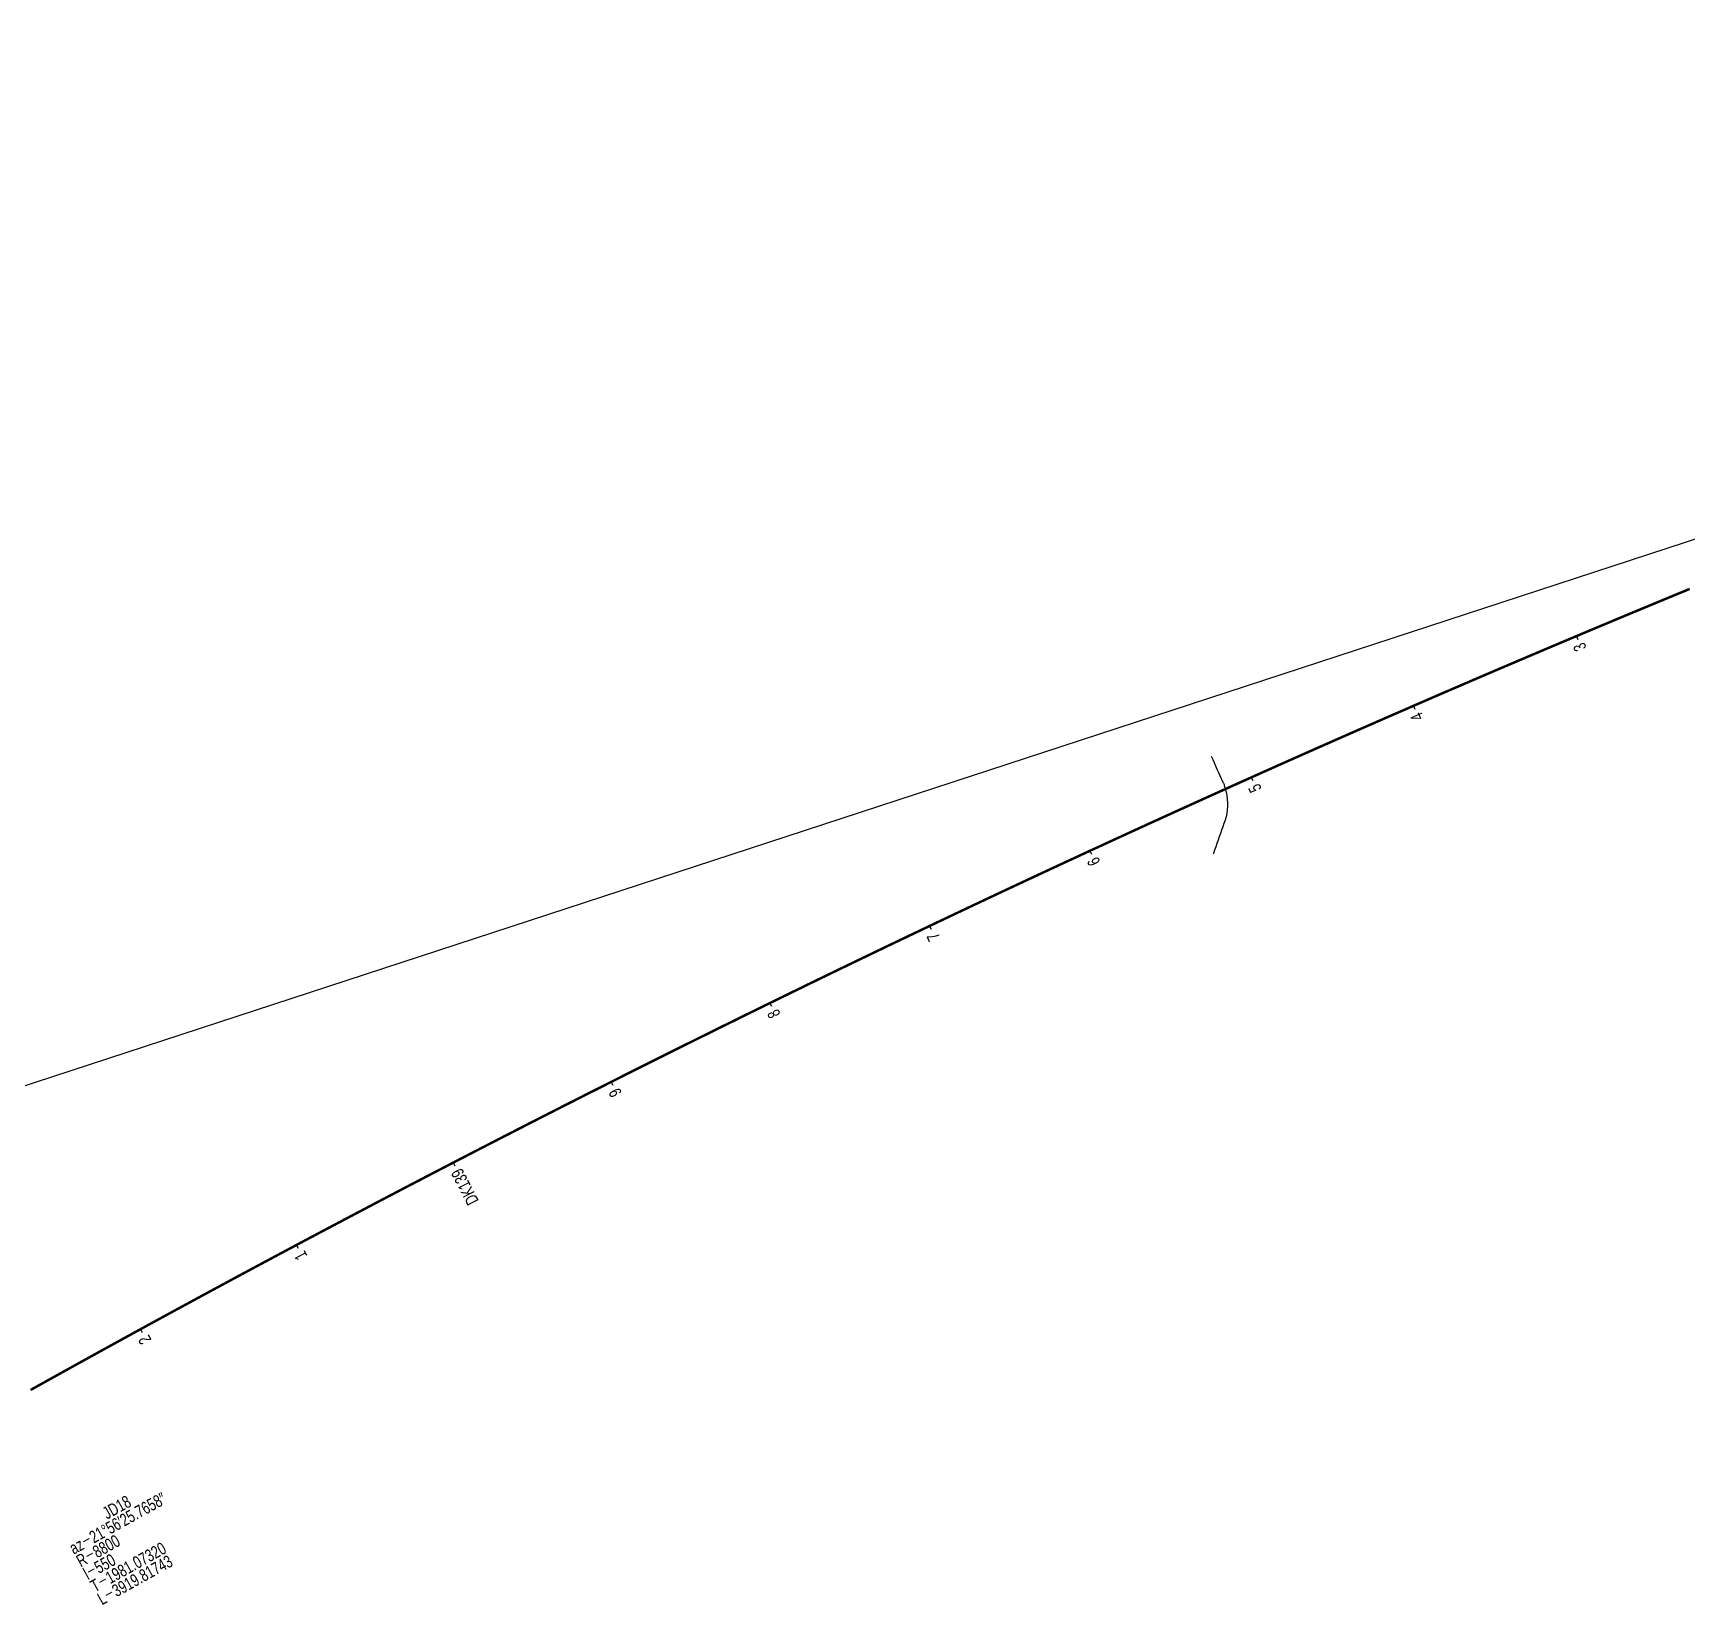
# Model space of a CAD drawing. Header units: millimetres. Extents: x 497834 to 621495, y 3353175 to 3430424.
# Drawn here: x 550438 to 551371, y 3378466 to 3379353 of the extents above; entities that cross this region are included whole.
import ezdxf

# ---------------------------------------------------------------- set-up
doc = ezdxf.new("R2010")
doc.units = ezdxf.units.MM
for name, color, linetype in [('DK改路中线', 7, 'Continuous'), ('dl4', 7, 'Continuous'), ('沪乍杭打线-0.0-200.8段-施工系转设计系成果-2000坐标系-左线_中线_交点', 7, 'Continuous'), ('沪乍杭打线-0.0-200.8段-施工系转设计系成果-2000坐标系-左线_曲线资料', 7, 'Continuous'), ('沪乍杭打线-0.0-200.8段-施工系转设计系成果-2000坐标系-左线_里程', 7, 'Continuous')]:
    doc.layers.add(name, color=color, linetype=linetype)
doc.styles.add('PM_LC', font='slromans.shx', dxfattribs={"width": 0.75, "bigfont": 'hztxt.shx'})
doc.styles.add('PM_QX', font='slromans.shx', dxfattribs={"width": 0.75, "bigfont": 'hztxt.shx'})

msp = doc.modelspace()

# ---------------------------------------------------------------- linework, layer by layer
at = {"layer": 'DK改路中线', "color": 3, "linetype": 'Continuous', "ltscale": 2, "flags": 128}
msp.add_lwpolyline([(551102.63, 3378945.05), (551103.44, 3378943.23), (551104.25, 3378941.4), (551105.06, 3378939.57), (551105.87, 3378937.74), (551106.68, 3378935.91), (551107.5, 3378934.09), (551109.12, 3378930.43), (551109.26, 3378930.11, -0.191923), (551109.89, 3378928.58), (551110.54, 3378926.69), (551111.06, 3378924.76), (551111.44, 3378922.8), (551111.7, 3378920.82), (551111.83, 3378918.82), (551111.82, 3378916.82), (551111.68, 3378914.83), (551111.41, 3378912.85), (551111, 3378910.89), (551110.47, 3378908.96), (551110.12, 3378907.92), (551109.82, 3378907.07), (551109.15, 3378905.18), (551108.48, 3378903.3), (551107.81, 3378901.41), (551107.15, 3378899.53), (551106.48, 3378897.64), (551105.81, 3378895.76), (551105.14, 3378893.87), (551104.47, 3378891.99), (551103.81, 3378890.1), (551103.68, 3378889.76)], format="xyb", dxfattribs=at)
at = {"layer": 'dl4', "color": 3, "linetype": 'Continuous', "ltscale": 2, "const_width": 1.4, "flags": 128}
msp.add_lwpolyline([(551372.53, 3379039.41), (551371.62, 3379039.04), (551370.7, 3379038.66), (551369.78, 3379038.28), (551368.85, 3379037.89), (551367.93, 3379037.51), (551367.91, 3379037.51), (551367, 3379037.13), (551366.08, 3379036.75), (551365.15, 3379036.37), (551364.23, 3379035.99), (551363.31, 3379035.6), (551363.29, 3379035.6), (551362.38, 3379035.22), (551361.46, 3379034.84), (551360.53, 3379034.46), (551359.61, 3379034.08), (551358.68, 3379033.69), (551358.66, 3379033.69), (551357.76, 3379033.31), (551356.84, 3379032.93), (551355.91, 3379032.55), (551354.99, 3379032.16), (551354.07, 3379031.78), (551354.05, 3379031.77), (551353.14, 3379031.4), (551352.22, 3379031.01), (551351.29, 3379030.63), (551350.37, 3379030.25), (551349.45, 3379029.86), (551349.43, 3379029.86), (551348.52, 3379029.48), (551347.6, 3379029.1), (551346.68, 3379028.71), (551345.75, 3379028.33), (551344.83, 3379027.94), (551344.81, 3379027.94), (551343.91, 3379027.56), (551342.98, 3379027.18), (551342.06, 3379026.79), (551341.14, 3379026.41), (551340.21, 3379026.02), (551340.19, 3379026.02), (551339.29, 3379025.64), (551338.37, 3379025.25), (551337.45, 3379024.87), (551336.52, 3379024.48), (551335.6, 3379024.1), (551335.58, 3379024.09), (551334.68, 3379023.71), (551333.75, 3379023.33), (551332.83, 3379022.94), (551331.91, 3379022.56), (551330.99, 3379022.17), (551330.97, 3379022.16), (551330.06, 3379021.79), (551329.14, 3379021.4), (551328.22, 3379021.01), (551327.3, 3379020.63), (551326.37, 3379020.24), (551326.35, 3379020.23), (551325.45, 3379019.86), (551324.53, 3379019.47), (551323.61, 3379019.08), (551322.68, 3379018.7), (551321.76, 3379018.31), (551321.74, 3379018.3), (551320.84, 3379017.92), (551319.92, 3379017.54), (551318.99, 3379017.15), (551318.07, 3379016.76), (551317.15, 3379016.38), (551317.13, 3379016.37), (551316.23, 3379015.99), (551315.31, 3379015.6), (551314.38, 3379015.21), (551313.46, 3379014.83), (551312.54, 3379014.44), (551312.52, 3379014.43), (551311.62, 3379014.05), (551310.7, 3379013.66), (551309.78, 3379013.28), (551308.85, 3379012.89), (551307.93, 3379012.5), (551307.91, 3379012.49), (551307.01, 3379012.11), (551306.09, 3379011.72), (551305.17, 3379011.33), (551304.25, 3379010.95), (551303.33, 3379010.56), (551303.31, 3379010.55), (551302.4, 3379010.17), (551301.48, 3379009.78), (551300.56, 3379009.39), (551299.64, 3379009), (551298.72, 3379008.61), (551298.7, 3379008.6), (551297.8, 3379008.22), (551296.88, 3379007.83), (551295.96, 3379007.44), (551295.04, 3379007.05), (551294.11, 3379006.66), (551294.09, 3379006.66), (551293.19, 3379006.27), (551292.27, 3379005.88), (551291.35, 3379005.49), (551290.43, 3379005.1), (551289.51, 3379004.71), (551289.49, 3379004.71), (551288.59, 3379004.32), (551287.67, 3379003.93), (551286.75, 3379003.54), (551285.83, 3379003.15), (551284.91, 3379002.76), (551284.89, 3379002.75), (551283.99, 3379002.37), (551283.07, 3379001.98), (551282.15, 3379001.59), (551281.23, 3379001.2), (551280.31, 3379000.81), (551280.29, 3379000.8), (551279.39, 3379000.41), (551278.47, 3379000.02), (551277.55, 3378999.63), (551276.63, 3378999.24), (551275.71, 3378998.85), (551275.69, 3378998.84), (551274.79, 3378998.45), (551273.87, 3378998.06), (551272.95, 3378997.67), (551272.03, 3378997.28), (551271.11, 3378996.89), (551271.09, 3378996.88), (551270.19, 3378996.49), (551269.27, 3378996.1), (551268.35, 3378995.71), (551267.43, 3378995.32), (551266.51, 3378994.92), (551266.49, 3378994.91), (551265.59, 3378994.53), (551264.67, 3378994.14), (551263.75, 3378993.74), (551262.83, 3378993.35), (551261.91, 3378992.96), (551261.89, 3378992.95), (551260.99, 3378992.56), (551260.07, 3378992.17), (551259.15, 3378991.78), (551258.23, 3378991.38), (551257.31, 3378990.99), (551257.29, 3378990.98), (551256.39, 3378990.59), (551255.48, 3378990.2), (551254.56, 3378989.81), (551253.64, 3378989.41), (551252.72, 3378989.02), (551252.7, 3378989.01), (551251.8, 3378988.62), (551250.88, 3378988.23), (551249.96, 3378987.83), (551249.04, 3378987.44), (551248.13, 3378987.04), (551248.11, 3378987.03), (551247.21, 3378986.65), (551246.29, 3378986.25), (551245.37, 3378985.86), (551244.45, 3378985.46), (551243.53, 3378985.07), (551243.51, 3378985.06), (551242.61, 3378984.67), (551241.7, 3378984.27), (551240.78, 3378983.88), (551239.86, 3378983.48), (551238.94, 3378983.09), (551238.92, 3378983.08), (551238.02, 3378982.69), (551237.1, 3378982.29), (551236.19, 3378981.9), (551235.27, 3378981.5), (551234.35, 3378981.11), (551234.33, 3378981.1), (551233.43, 3378980.71), (551232.51, 3378980.31), (551231.6, 3378979.91), (551230.68, 3378979.52), (551229.76, 3378979.12), (551229.74, 3378979.11), (551228.84, 3378978.72), (551227.93, 3378978.33), (551227.01, 3378977.93), (551226.09, 3378977.53), (551225.17, 3378977.13), (551225.15, 3378977.13), (551224.25, 3378976.74), (551223.34, 3378976.34), (551222.42, 3378975.94), (551221.5, 3378975.54), (551220.59, 3378975.14), (551220.57, 3378975.14), (551219.67, 3378974.75), (551218.75, 3378974.35), (551217.83, 3378973.95), (551216.92, 3378973.55), (551216, 3378973.15), (551215.98, 3378973.14), (551215.08, 3378972.75), (551214.17, 3378972.35), (551213.25, 3378971.96), (551212.33, 3378971.56), (551211.41, 3378971.16), (551211.39, 3378971.15), (551210.5, 3378970.76), (551209.58, 3378970.36), (551208.66, 3378969.96), (551207.75, 3378969.56), (551206.83, 3378969.16), (551206.81, 3378969.15), (551205.91, 3378968.76), (551205, 3378968.36), (551204.08, 3378967.96), (551203.16, 3378967.56), (551202.25, 3378967.16), (551202.23, 3378967.15), (551201.33, 3378966.76), (551200.42, 3378966.36), (551199.5, 3378965.96), (551198.58, 3378965.56), (551197.67, 3378965.16), (551197.65, 3378965.15), (551196.75, 3378964.76), (551195.83, 3378964.36), (551194.92, 3378963.96), (551194, 3378963.55), (551193.09, 3378963.15), (551193.07, 3378963.14), (551192.17, 3378962.75), (551191.25, 3378962.35), (551190.34, 3378961.95), (551189.42, 3378961.55), (551188.51, 3378961.15), (551188.49, 3378961.14), (551187.59, 3378960.74), (551186.68, 3378960.34), (551185.76, 3378959.94), (551184.84, 3378959.54), (551183.93, 3378959.13), (551183.91, 3378959.13), (551183.01, 3378958.73), (551182.1, 3378958.33), (551181.18, 3378957.93), (551180.27, 3378957.52), (551179.35, 3378957.12), (551179.33, 3378957.11), (551178.44, 3378956.72), (551177.52, 3378956.32), (551176.61, 3378955.91), (551175.69, 3378955.51), (551174.78, 3378955.11), (551174.76, 3378955.1), (551173.86, 3378954.7), (551172.95, 3378954.3), (551172.03, 3378953.9), (551171.12, 3378953.49), (551170.2, 3378953.09), (551170.18, 3378953.08), (551169.29, 3378952.68), (551168.37, 3378952.28), (551167.46, 3378951.88), (551166.54, 3378951.47), (551165.63, 3378951.07), (551165.61, 3378951.06), (551164.71, 3378950.66), (551163.8, 3378950.26), (551162.88, 3378949.85), (551161.97, 3378949.45), (551161.06, 3378949.04), (551161.04, 3378949.04), (551160.14, 3378948.64), (551159.23, 3378948.23), (551158.31, 3378947.83), (551157.4, 3378947.42), (551156.48, 3378947.02), (551156.47, 3378947.01), (551155.57, 3378946.61), (551154.66, 3378946.21), (551153.74, 3378945.8), (551152.83, 3378945.4), (551151.91, 3378944.99), (551151.9, 3378944.98), (551151, 3378944.58), (551150.09, 3378944.18), (551149.17, 3378943.77), (551148.26, 3378943.36), (551147.35, 3378942.96), (551147.33, 3378942.95), (551146.43, 3378942.55), (551145.52, 3378942.15), (551144.61, 3378941.74), (551143.69, 3378941.33), (551142.78, 3378940.92), (551142.76, 3378940.92), (551141.86, 3378940.52), (551140.95, 3378940.11), (551140.04, 3378939.7), (551139.12, 3378939.3), (551138.21, 3378938.89), (551138.19, 3378938.88), (551137.3, 3378938.48), (551136.39, 3378938.07), (551135.47, 3378937.67), (551134.56, 3378937.26), (551133.65, 3378936.85), (551133.63, 3378936.84), (551132.73, 3378936.44), (551131.82, 3378936.03), (551130.91, 3378935.62), (551129.99, 3378935.22), (551129.08, 3378934.81), (551129.06, 3378934.8), (551128.17, 3378934.4), (551127.26, 3378933.99), (551126.34, 3378933.58), (551125.43, 3378933.17), (551124.52, 3378932.76), (551124.5, 3378932.76), (551123.61, 3378932.35), (551122.69, 3378931.95), (551121.78, 3378931.54), (551120.87, 3378931.13), (551119.96, 3378930.72), (551119.94, 3378930.71), (551119.04, 3378930.31), (551118.13, 3378929.9), (551117.22, 3378929.49), (551116.31, 3378929.08), (551115.4, 3378928.67), (551115.38, 3378928.66), (551114.48, 3378928.26), (551113.57, 3378927.85), (551112.66, 3378927.44), (551111.75, 3378927.03), (551110.84, 3378926.62), (551110.82, 3378926.61), (551109.93, 3378926.21), (551109.01, 3378925.79), (551108.1, 3378925.38), (551107.19, 3378924.97), (551106.28, 3378924.56), (551106.26, 3378924.55), (551105.37, 3378924.15), (551104.46, 3378923.74), (551103.54, 3378923.33), (551102.63, 3378922.92), (551101.72, 3378922.5), (551101.7, 3378922.5), (551100.81, 3378922.09), (551099.9, 3378921.68), (551098.99, 3378921.27), (551098.08, 3378920.86), (551097.17, 3378920.44), (551097.15, 3378920.44), (551096.25, 3378920.03), (551095.34, 3378919.62), (551094.43, 3378919.21), (551093.52, 3378918.8), (551092.61, 3378918.38), (551092.59, 3378918.37), (551091.7, 3378917.97), (551090.79, 3378917.56), (551089.88, 3378917.14), (551088.97, 3378916.73), (551088.06, 3378916.32), (551088.04, 3378916.31), (551087.15, 3378915.9), (551086.24, 3378915.49), (551085.32, 3378915.08), (551084.41, 3378914.66), (551083.5, 3378914.25), (551083.48, 3378914.24), (551082.59, 3378913.84), (551081.68, 3378913.42), (551080.77, 3378913.01), (551079.86, 3378912.59), (551078.95, 3378912.18), (551078.93, 3378912.17), (551078.04, 3378911.77), (551077.13, 3378911.35), (551076.22, 3378910.94), (551075.31, 3378910.52), (551074.4, 3378910.11), (551074.38, 3378910.1), (551073.49, 3378909.69), (551072.58, 3378909.28), (551071.67, 3378908.86), (551070.76, 3378908.45), (551069.85, 3378908.03), (551069.83, 3378908.02), (551068.94, 3378907.62), (551068.03, 3378907.2), (551067.12, 3378906.79), (551066.21, 3378906.37), (551065.31, 3378905.95), (551065.29, 3378905.95), (551064.4, 3378905.54), (551063.49, 3378905.12), (551062.58, 3378904.71), (551061.67, 3378904.29), (551060.76, 3378903.87), (551060.74, 3378903.87), (551059.85, 3378903.46), (551058.94, 3378903.04), (551058.03, 3378902.62), (551057.12, 3378902.21), (551056.21, 3378901.79), (551056.19, 3378901.78), (551055.3, 3378901.37), (551054.4, 3378900.96), (551053.49, 3378900.54), (551052.58, 3378900.12), (551051.67, 3378899.71), (551051.65, 3378899.7), (551050.76, 3378899.29), (551049.85, 3378898.87), (551048.94, 3378898.45), (551048.03, 3378898.04), (551047.13, 3378897.62), (551047.11, 3378897.61), (551046.22, 3378897.2), (551045.31, 3378896.78), (551044.4, 3378896.36), (551043.49, 3378895.95), (551042.58, 3378895.53), (551042.56, 3378895.52), (551041.68, 3378895.11), (551040.77, 3378894.69), (551039.86, 3378894.27), (551038.95, 3378893.85), (551038.04, 3378893.43), (551038.02, 3378893.43), (551037.14, 3378893.01), (551036.23, 3378892.6), (551035.32, 3378892.18), (551034.41, 3378891.76), (551033.5, 3378891.34), (551033.48, 3378891.33), (551032.6, 3378890.92), (551031.69, 3378890.5), (551030.78, 3378890.08), (551029.87, 3378889.66), (551028.97, 3378889.24), (551028.95, 3378889.23), (551028.06, 3378888.82), (551027.15, 3378888.4), (551026.24, 3378887.98), (551025.34, 3378887.56), (551024.43, 3378887.14), (551024.41, 3378887.13), (551023.52, 3378886.72), (551022.61, 3378886.3), (551021.71, 3378885.88), (551020.8, 3378885.46), (551019.89, 3378885.04), (551019.87, 3378885.03), (551018.99, 3378884.61), (551018.08, 3378884.19), (551017.17, 3378883.77), (551016.26, 3378883.35), (551015.36, 3378882.93), (551015.34, 3378882.92), (551014.45, 3378882.51), (551013.54, 3378882.09), (551012.64, 3378881.66), (551011.73, 3378881.24), (551010.82, 3378880.82), (551010.8, 3378880.81), (551009.92, 3378880.4), (551009.01, 3378879.98), (551008.1, 3378879.55), (551007.2, 3378879.13), (551006.29, 3378878.71), (551006.27, 3378878.7), (551005.39, 3378878.29), (551004.48, 3378877.86), (551003.57, 3378877.44), (551002.67, 3378877.02), (551001.76, 3378876.6), (551001.74, 3378876.59), (551000.85, 3378876.17), (550999.95, 3378875.75), (550999.04, 3378875.33), (550998.14, 3378874.9), (550997.23, 3378874.48), (550997.21, 3378874.47), (550996.32, 3378874.06), (550995.42, 3378873.63), (550994.51, 3378873.21), (550993.61, 3378872.78), (550992.7, 3378872.36), (550992.68, 3378872.35), (550991.8, 3378871.94), (550990.89, 3378871.51), (550989.98, 3378871.09), (550989.08, 3378870.66), (550988.17, 3378870.24), (550988.15, 3378870.23), (550987.27, 3378869.81), (550986.36, 3378869.39), (550985.46, 3378868.96), (550984.55, 3378868.54), (550983.65, 3378868.11), (550983.63, 3378868.1), (550982.74, 3378867.69), (550981.84, 3378867.26), (550980.93, 3378866.84), (550980.03, 3378866.41), (550979.12, 3378865.99), (550979.1, 3378865.98), (550978.22, 3378865.56), (550977.31, 3378865.14), (550976.41, 3378864.71), (550975.5, 3378864.28), (550974.6, 3378863.86), (550974.58, 3378863.85), (550973.69, 3378863.43), (550972.79, 3378863.01), (550971.88, 3378862.58), (550970.98, 3378862.15), (550970.08, 3378861.73), (550970.06, 3378861.72), (550969.17, 3378861.3), (550968.27, 3378860.87), (550967.36, 3378860.45), (550966.46, 3378860.02), (550965.55, 3378859.59), (550965.53, 3378859.58), (550964.65, 3378859.16), (550963.75, 3378858.74), (550962.84, 3378858.31), (550961.94, 3378857.88), (550961.03, 3378857.45), (550961.01, 3378857.45), (550960.13, 3378857.03), (550959.23, 3378856.6), (550958.32, 3378856.17), (550957.42, 3378855.74), (550956.51, 3378855.32), (550956.5, 3378855.31), (550955.61, 3378854.89), (550954.71, 3378854.46), (550953.8, 3378854.03), (550952.9, 3378853.6), (550952, 3378853.17), (550951.98, 3378853.16), (550951.09, 3378852.74), (550950.19, 3378852.32), (550949.29, 3378851.89), (550948.38, 3378851.46), (550947.48, 3378851.03), (550947.46, 3378851.02), (550946.58, 3378850.6), (550945.67, 3378850.17), (550944.77, 3378849.74), (550943.87, 3378849.31), (550942.96, 3378848.88), (550942.95, 3378848.87), (550942.06, 3378848.45), (550941.16, 3378848.02), (550940.26, 3378847.59), (550939.35, 3378847.16), (550938.45, 3378846.73), (550938.43, 3378846.72), (550937.55, 3378846.3), (550936.65, 3378845.87), (550935.74, 3378845.44), (550934.84, 3378845.01), (550933.94, 3378844.58), (550933.92, 3378844.57), (550933.04, 3378844.15), (550932.13, 3378843.72), (550931.23, 3378843.29), (550930.33, 3378842.85), (550929.43, 3378842.42), (550929.41, 3378842.41), (550928.52, 3378841.99), (550927.62, 3378841.56), (550926.72, 3378841.13), (550925.82, 3378840.7), (550924.92, 3378840.27), (550924.9, 3378840.26), (550924.01, 3378839.83), (550923.11, 3378839.4), (550922.21, 3378838.97), (550921.31, 3378838.54), (550920.41, 3378838.11), (550920.39, 3378838.1), (550919.5, 3378837.67), (550918.6, 3378837.24), (550917.7, 3378836.81), (550916.8, 3378836.38), (550915.9, 3378835.94), (550915.88, 3378835.93), (550915, 3378835.51), (550914.1, 3378835.08), (550913.19, 3378834.64), (550912.29, 3378834.21), (550911.39, 3378833.78), (550911.37, 3378833.77), (550910.49, 3378833.34), (550909.59, 3378832.91), (550908.69, 3378832.48), (550907.79, 3378832.04), (550906.89, 3378831.61), (550906.87, 3378831.6), (550905.98, 3378831.18), (550905.08, 3378830.74), (550904.18, 3378830.31), (550903.28, 3378829.87), (550902.38, 3378829.44), (550902.36, 3378829.43), (550901.48, 3378829.01), (550900.58, 3378828.57), (550899.68, 3378828.14), (550898.78, 3378827.7), (550897.88, 3378827.27), (550897.86, 3378827.26), (550896.98, 3378826.83), (550896.08, 3378826.4), (550895.18, 3378825.96), (550894.28, 3378825.53), (550893.38, 3378825.09), (550893.36, 3378825.08), (550892.48, 3378824.66), (550891.58, 3378824.22), (550890.68, 3378823.79), (550889.78, 3378823.35), (550888.88, 3378822.91), (550888.86, 3378822.9), (550887.98, 3378822.48), (550887.08, 3378822.04), (550886.18, 3378821.61), (550885.28, 3378821.17), (550884.38, 3378820.73), (550884.36, 3378820.72), (550883.48, 3378820.3), (550882.58, 3378819.86), (550881.68, 3378819.42), (550880.78, 3378818.99), (550879.88, 3378818.55), (550879.86, 3378818.54), (550878.98, 3378818.11), (550878.08, 3378817.68), (550877.18, 3378817.24), (550876.28, 3378816.8), (550875.38, 3378816.36), (550875.36, 3378816.36), (550874.48, 3378815.93), (550873.58, 3378815.49), (550872.68, 3378815.05), (550871.78, 3378814.61), (550870.88, 3378814.18), (550870.87, 3378814.17), (550869.99, 3378813.74), (550869.09, 3378813.3), (550868.19, 3378812.86), (550867.29, 3378812.42), (550866.39, 3378811.99), (550866.37, 3378811.98), (550865.49, 3378811.55), (550864.59, 3378811.11), (550863.69, 3378810.67), (550862.8, 3378810.23), (550861.9, 3378809.79), (550861.88, 3378809.78), (550861, 3378809.35), (550860.1, 3378808.91), (550859.2, 3378808.47), (550858.3, 3378808.04), (550857.4, 3378807.6), (550857.39, 3378807.59), (550856.51, 3378807.16), (550855.61, 3378806.72), (550854.71, 3378806.28), (550853.81, 3378805.84), (550852.91, 3378805.4), (550852.89, 3378805.39), (550852.02, 3378804.96), (550851.12, 3378804.52), (550850.22, 3378804.08), (550849.32, 3378803.64), (550848.42, 3378803.2), (550848.41, 3378803.19), (550847.53, 3378802.76), (550846.63, 3378802.32), (550845.73, 3378801.87), (550844.83, 3378801.43), (550843.94, 3378800.99), (550843.92, 3378800.98), (550843.04, 3378800.55), (550842.14, 3378800.11), (550841.24, 3378799.67), (550840.35, 3378799.23), (550839.45, 3378798.79), (550839.43, 3378798.78), (550838.55, 3378798.35), (550837.66, 3378797.9), (550836.76, 3378797.46), (550835.86, 3378797.02), (550834.96, 3378796.58), (550834.94, 3378796.57), (550834.07, 3378796.14), (550833.17, 3378795.69), (550832.27, 3378795.25), (550831.38, 3378794.81), (550830.48, 3378794.37), (550830.46, 3378794.36), (550829.58, 3378793.92), (550828.69, 3378793.48), (550827.79, 3378793.04), (550826.89, 3378792.6), (550826, 3378792.15), (550825.98, 3378792.14), (550825.1, 3378791.71), (550824.2, 3378791.27), (550823.31, 3378790.82), (550822.41, 3378790.38), (550821.51, 3378789.94), (550821.49, 3378789.93), (550820.62, 3378789.49), (550819.72, 3378789.05), (550818.83, 3378788.61), (550817.93, 3378788.16), (550817.03, 3378787.72), (550817.01, 3378787.71), (550816.14, 3378787.27), (550815.24, 3378786.83), (550814.35, 3378786.39), (550813.45, 3378785.94), (550812.55, 3378785.5), (550812.53, 3378785.49), (550811.66, 3378785.05), (550810.76, 3378784.61), (550809.87, 3378784.16), (550808.97, 3378783.72), (550808.08, 3378783.27), (550808.06, 3378783.26), (550807.18, 3378782.83), (550806.28, 3378782.38), (550805.39, 3378781.94), (550804.49, 3378781.49), (550803.6, 3378781.05), (550803.58, 3378781.04), (550802.7, 3378780.6), (550801.81, 3378780.16), (550800.91, 3378779.71), (550800.02, 3378779.26), (550799.12, 3378778.82), (550799.1, 3378778.81), (550798.23, 3378778.37), (550797.33, 3378777.92), (550796.44, 3378777.48), (550795.54, 3378777.03), (550794.65, 3378776.59), (550794.63, 3378776.58), (550793.75, 3378776.14), (550792.86, 3378775.69), (550791.96, 3378775.25), (550791.07, 3378774.8), (550790.18, 3378774.35), (550790.16, 3378774.34), (550789.28, 3378773.9), (550788.39, 3378773.46), (550787.49, 3378773.01), (550786.6, 3378772.56), (550785.7, 3378772.12), (550785.68, 3378772.11), (550784.81, 3378771.67), (550783.92, 3378771.22), (550783.02, 3378770.77), (550782.13, 3378770.32), (550781.23, 3378769.88), (550781.21, 3378769.87), (550780.34, 3378769.43), (550779.45, 3378768.98), (550778.55, 3378768.53), (550777.66, 3378768.08), (550776.76, 3378767.63), (550776.74, 3378767.62), (550775.87, 3378767.19), (550774.98, 3378766.74), (550774.08, 3378766.29), (550773.19, 3378765.84), (550772.3, 3378765.39), (550772.28, 3378765.38), (550771.4, 3378764.94), (550770.51, 3378764.49), (550769.62, 3378764.04), (550768.72, 3378763.59), (550767.83, 3378763.14), (550767.81, 3378763.13), (550766.94, 3378762.69), (550766.04, 3378762.24), (550765.15, 3378761.79), (550764.26, 3378761.34), (550763.36, 3378760.89), (550763.34, 3378760.88), (550762.47, 3378760.44), (550761.58, 3378759.99), (550760.69, 3378759.54), (550759.79, 3378759.09), (550758.9, 3378758.64), (550758.88, 3378758.63), (550758.01, 3378758.19), (550757.11, 3378757.74), (550756.22, 3378757.29), (550755.33, 3378756.84), (550754.44, 3378756.39), (550754.42, 3378756.38), (550753.54, 3378755.94), (550752.65, 3378755.48), (550751.76, 3378755.03), (550750.87, 3378754.58), (550749.97, 3378754.13), (550749.96, 3378754.12), (550749.08, 3378753.68), (550748.19, 3378753.23), (550747.3, 3378752.78), (550746.41, 3378752.32), (550745.51, 3378751.87), (550745.5, 3378751.86), (550744.62, 3378751.42), (550743.73, 3378750.97), (550742.84, 3378750.51), (550741.95, 3378750.06), (550741.06, 3378749.61), (550741.04, 3378749.6), (550740.16, 3378749.16), (550739.27, 3378748.7), (550738.38, 3378748.25), (550737.49, 3378747.8), (550736.6, 3378747.34), (550736.58, 3378747.34), (550735.71, 3378746.89), (550734.82, 3378746.44), (550733.92, 3378745.98), (550733.03, 3378745.53), (550732.14, 3378745.08), (550732.12, 3378745.07), (550731.25, 3378744.62), (550730.36, 3378744.17), (550729.47, 3378743.72), (550728.58, 3378743.26), (550727.69, 3378742.81), (550727.67, 3378742.8), (550726.8, 3378742.35), (550725.9, 3378741.9), (550725.01, 3378741.44), (550724.12, 3378740.99), (550723.23, 3378740.54), (550723.21, 3378740.53), (550722.34, 3378740.08), (550721.45, 3378739.63), (550720.56, 3378739.17), (550719.67, 3378738.72), (550718.78, 3378738.26), (550718.76, 3378738.25), (550717.89, 3378737.81), (550717, 3378737.35), (550716.11, 3378736.89), (550715.22, 3378736.44), (550714.33, 3378735.98), (550714.31, 3378735.97), (550713.44, 3378735.53), (550712.55, 3378735.07), (550711.66, 3378734.62), (550710.77, 3378734.16), (550709.88, 3378733.7), (550709.86, 3378733.69), (550708.99, 3378733.25), (550708.1, 3378732.79), (550707.21, 3378732.33), (550706.32, 3378731.88), (550705.43, 3378731.42), (550705.41, 3378731.41), (550704.54, 3378730.97), (550703.65, 3378730.51), (550702.76, 3378730.05), (550701.87, 3378729.59), (550700.98, 3378729.14), (550700.96, 3378729.13), (550700.09, 3378728.68), (550699.2, 3378728.22), (550698.31, 3378727.76), (550697.42, 3378727.31), (550696.54, 3378726.85), (550696.52, 3378726.84), (550695.65, 3378726.39), (550694.76, 3378725.93), (550693.87, 3378725.48), (550692.98, 3378725.02), (550692.09, 3378724.56), (550692.07, 3378724.55), (550691.2, 3378724.1), (550690.31, 3378723.64), (550689.42, 3378723.18), (550688.54, 3378722.73), (550687.65, 3378722.27), (550687.63, 3378722.26), (550686.76, 3378721.81), (550685.87, 3378721.35), (550684.98, 3378720.89), (550684.09, 3378720.43), (550683.21, 3378719.97), (550683.19, 3378719.96), (550682.32, 3378719.51), (550681.43, 3378719.05), (550680.54, 3378718.59), (550679.65, 3378718.13), (550678.76, 3378717.68), (550678.75, 3378717.67), (550677.88, 3378717.22), (550676.99, 3378716.76), (550676.1, 3378716.3), (550675.21, 3378715.84), (550674.32, 3378715.38), (550674.31, 3378715.37), (550673.44, 3378714.92), (550672.55, 3378714.45), (550671.66, 3378713.99), (550670.77, 3378713.53), (550669.89, 3378713.07), (550669.87, 3378713.06), (550669, 3378712.61), (550668.11, 3378712.15), (550667.22, 3378711.69), (550666.34, 3378711.23), (550665.45, 3378710.77), (550665.43, 3378710.76), (550664.56, 3378710.31), (550663.67, 3378709.85), (550662.79, 3378709.38), (550661.9, 3378708.92), (550661.01, 3378708.46), (550660.99, 3378708.45), (550660.13, 3378708), (550659.24, 3378707.54), (550658.35, 3378707.07), (550657.47, 3378706.61), (550656.58, 3378706.15), (550656.56, 3378706.14), (550655.69, 3378705.69), (550654.81, 3378705.23), (550653.92, 3378704.76), (550653.03, 3378704.3), (550652.15, 3378703.84), (550652.13, 3378703.83), (550651.26, 3378703.38), (550650.37, 3378702.91), (550649.49, 3378702.45), (550648.6, 3378701.99), (550647.71, 3378701.52), (550647.7, 3378701.51), (550646.83, 3378701.06), (550645.94, 3378700.6), (550645.06, 3378700.13), (550644.17, 3378699.67), (550643.28, 3378699.21), (550643.26, 3378699.2), (550642.4, 3378698.74), (550641.51, 3378698.28), (550640.63, 3378697.81), (550639.74, 3378697.35), (550638.85, 3378696.89), (550638.84, 3378696.88), (550637.97, 3378696.42), (550637.08, 3378695.96), (550636.2, 3378695.49), (550635.31, 3378695.03), (550634.43, 3378694.56), (550634.41, 3378694.55), (550633.54, 3378694.1), (550632.66, 3378693.63), (550631.77, 3378693.17), (550630.89, 3378692.7), (550630, 3378692.24), (550629.98, 3378692.23), (550629.12, 3378691.77), (550628.23, 3378691.31), (550627.35, 3378690.84), (550626.46, 3378690.38), (550625.58, 3378689.91), (550625.56, 3378689.9), (550624.69, 3378689.44), (550623.81, 3378688.98), (550622.92, 3378688.51), (550622.04, 3378688.05), (550621.15, 3378687.58), (550621.13, 3378687.57), (550620.27, 3378687.11), (550619.38, 3378686.65), (550618.5, 3378686.18), (550617.61, 3378685.71), (550616.73, 3378685.25), (550616.71, 3378685.24), (550615.84, 3378684.78), (550614.96, 3378684.31), (550614.08, 3378683.85), (550613.19, 3378683.38), (550612.31, 3378682.91), (550612.29, 3378682.9), (550611.42, 3378682.44), (550610.54, 3378681.98), (550609.66, 3378681.51), (550608.77, 3378681.04), (550607.89, 3378680.57), (550607.87, 3378680.56), (550607, 3378680.11), (550606.12, 3378679.64), (550605.24, 3378679.17), (550604.35, 3378678.7), (550603.47, 3378678.23), (550603.45, 3378678.22), (550602.59, 3378677.77), (550601.7, 3378677.3), (550600.82, 3378676.83), (550599.94, 3378676.36), (550599.05, 3378675.89), (550599.03, 3378675.88), (550598.17, 3378675.42), (550597.29, 3378674.95), (550596.4, 3378674.48), (550595.52, 3378674.02), (550594.64, 3378673.55), (550594.62, 3378673.54), (550593.75, 3378673.08), (550592.87, 3378672.61), (550591.99, 3378672.14), (550591.1, 3378671.67), (550590.22, 3378671.2), (550590.2, 3378671.19), (550589.34, 3378670.73), (550588.46, 3378670.26), (550587.57, 3378669.79), (550586.69, 3378669.32), (550585.81, 3378668.85), (550585.79, 3378668.84), (550584.93, 3378668.38), (550584.04, 3378667.91), (550583.16, 3378667.44), (550582.28, 3378666.97), (550581.4, 3378666.5), (550581.38, 3378666.49), (550580.51, 3378666.02), (550579.63, 3378665.55), (550578.75, 3378665.08), (550577.87, 3378664.61), (550576.99, 3378664.14), (550576.97, 3378664.13), (550576.1, 3378663.67), (550575.22, 3378663.2), (550574.34, 3378662.73), (550573.46, 3378662.25), (550572.58, 3378661.78), (550572.56, 3378661.77), (550571.7, 3378661.31), (550570.81, 3378660.84), (550569.93, 3378660.37), (550569.05, 3378659.89), (550568.17, 3378659.42), (550568.15, 3378659.41), (550567.29, 3378658.95), (550566.41, 3378658.48), (550565.53, 3378658), (550564.64, 3378657.53), (550563.76, 3378657.06), (550563.74, 3378657.05), (550562.88, 3378656.59), (550562, 3378656.11), (550561.12, 3378655.64), (550560.24, 3378655.17), (550559.36, 3378654.69), (550559.34, 3378654.68), (550558.48, 3378654.22), (550557.6, 3378653.75), (550556.71, 3378653.27), (550555.83, 3378652.8), (550554.95, 3378652.33), (550554.93, 3378652.32), (550554.07, 3378651.85), (550553.19, 3378651.38), (550552.31, 3378650.9), (550551.43, 3378650.43), (550550.55, 3378649.96), (550550.53, 3378649.95), (550549.67, 3378649.48), (550548.79, 3378649.01), (550547.91, 3378648.53), (550547.03, 3378648.06), (550546.15, 3378647.58), (550546.13, 3378647.57), (550545.27, 3378647.11), (550544.39, 3378646.63), (550543.51, 3378646.16), (550542.63, 3378645.68), (550541.75, 3378645.21), (550541.73, 3378645.2), (550540.87, 3378644.73), (550539.99, 3378644.26), (550539.11, 3378643.78), (550538.23, 3378643.31), (550537.35, 3378642.83), (550537.33, 3378642.82), (550536.47, 3378642.35), (550535.59, 3378641.88), (550534.71, 3378641.4), (550533.83, 3378640.93), (550532.95, 3378640.45), (550532.94, 3378640.44), (550532.08, 3378639.97), (550531.2, 3378639.5), (550530.32, 3378639.02), (550529.44, 3378638.54), (550528.56, 3378638.07), (550528.54, 3378638.06), (550527.68, 3378637.59), (550526.8, 3378637.11), (550525.92, 3378636.64), (550525.04, 3378636.16), (550524.16, 3378635.68), (550524.15, 3378635.67), (550523.29, 3378635.2), (550522.41, 3378634.73), (550521.53, 3378634.25), (550520.65, 3378633.77), (550519.77, 3378633.29), (550519.75, 3378633.28), (550518.89, 3378632.82), (550518.01, 3378632.34), (550517.14, 3378631.86), (550516.26, 3378631.38), (550515.38, 3378630.9), (550515.36, 3378630.89), (550514.5, 3378630.43), (550513.62, 3378629.95), (550512.75, 3378629.47), (550511.87, 3378628.99), (550510.99, 3378628.51), (550510.97, 3378628.5), (550510.11, 3378628.03), (550509.23, 3378627.55), (550508.36, 3378627.07), (550507.48, 3378626.6), (550506.6, 3378626.12), (550506.58, 3378626.11), (550505.72, 3378625.64), (550504.85, 3378625.16), (550503.97, 3378624.68), (550503.09, 3378624.2), (550502.21, 3378623.72), (550502.19, 3378623.71), (550501.34, 3378623.24), (550500.46, 3378622.76), (550499.58, 3378622.28), (550498.7, 3378621.8), (550497.83, 3378621.32), (550497.81, 3378621.31), (550496.95, 3378620.84), (550496.07, 3378620.36), (550495.2, 3378619.88), (550494.32, 3378619.4), (550493.44, 3378618.92), (550493.42, 3378618.91), (550492.57, 3378618.43), (550491.69, 3378617.95), (550490.81, 3378617.47), (550489.94, 3378616.99), (550489.06, 3378616.51), (550489.04, 3378616.5), (550488.18, 3378616.03), (550487.31, 3378615.55), (550486.43, 3378615.07), (550485.55, 3378614.58), (550484.68, 3378614.1), (550484.66, 3378614.09), (550483.8, 3378613.62), (550482.92, 3378613.14), (550482.05, 3378612.66), (550481.17, 3378612.17), (550480.3, 3378611.69), (550480.28, 3378611.68), (550479.42, 3378611.21), (550478.54, 3378610.73), (550477.67, 3378610.24), (550476.79, 3378609.76), (550475.92, 3378609.28), (550475.9, 3378609.27), (550475.04, 3378608.8), (550474.16, 3378608.31), (550473.29, 3378607.83), (550472.41, 3378607.35), (550471.54, 3378606.86), (550471.52, 3378606.85), (550470.66, 3378606.38), (550469.79, 3378605.9), (550468.91, 3378605.41), (550468.04, 3378604.93), (550467.16, 3378604.45), (550467.14, 3378604.44), (550466.29, 3378603.96), (550465.41, 3378603.48), (550464.54, 3378602.99), (550463.66, 3378602.51), (550462.79, 3378602.03), (550462.77, 3378602.02), (550461.91, 3378601.54), (550461.04, 3378601.06), (550460.16, 3378600.57), (550459.29, 3378600.09), (550458.41, 3378599.6), (550458.39, 3378599.59), (550457.54, 3378599.12), (550456.66, 3378598.63), (550455.79, 3378598.15), (550454.91, 3378597.66), (550454.04, 3378597.18), (550454.02, 3378597.17), (550453.17, 3378596.69), (550452.29, 3378596.21), (550451.42, 3378595.72), (550450.54, 3378595.24), (550449.67, 3378594.75), (550449.65, 3378594.74), (550448.79, 3378594.27), (550447.92, 3378593.78), (550447.05, 3378593.29), (550446.17, 3378592.81), (550445.3, 3378592.32), (550445.28, 3378592.31), (550444.43, 3378591.83), (550443.55, 3378591.35), (550442.68, 3378590.86), (550441.8, 3378590.38), (550440.93, 3378589.89), (550440.91, 3378589.88), (550440.06, 3378589.4), (550439.18, 3378588.91), (550438.31, 3378588.43), (550437.44, 3378587.94), (550436.56, 3378587.45)], dxfattribs=at)
at = {"layer": '沪乍杭打线-0.0-200.8段-施工系转设计系成果-2000坐标系-左线_中线_交点', "color": 6, "linetype": 'Continuous', "ltscale": 2}
msp.add_line((552247.78, 3379353.05), (550367.85, 3378737.7), dxfattribs=at)
at = {"layer": '沪乍杭打线-0.0-200.8段-施工系转设计系成果-2000坐标系-左线_里程', "color": 5, "linetype": 'Continuous', "ltscale": 2}
for p, q in [((551308.66, 3379012.81), (551309.44, 3379010.96)), ((551216.73, 3378973.47), (551217.52, 3378971.63)), ((551125.24, 3378933.09), (551126.06, 3378931.26)), ((551034.22, 3378891.67), (551035.06, 3378889.86)), ((550943.68, 3378849.22), (550944.54, 3378847.42)), ((550853.63, 3378805.75), (550854.51, 3378803.95)), ((550764.07, 3378761.25), (550764.97, 3378759.46)), ((550675.03, 3378715.74), (550675.95, 3378713.96)), ((550586.51, 3378669.22), (550587.45, 3378667.46)), ((550498.52, 3378621.7), (550499.48, 3378619.94))]:
    msp.add_line(p, q, dxfattribs=at)

# ---------------------------------------------------------------- texts
at = {"layer": '沪乍杭打线-0.0-200.8段-施工系转设计系成果-2000坐标系-左线_曲线资料', "color": 5, "style": 'PM_QX', "width": 0.75}
msp.add_text('JD18', height=7, rotation=29.09488, dxfattribs=at).set_placement((550479.72, 3378514.23))
at = {"layer": '沪乍杭打线-0.0-200.8段-施工系转设计系成果-2000坐标系-左线_曲线资料', "color": 5, "insert": (550457.55, 3378500.56), "char_height": 7, "attachment_point": 1, "rotation": 29.09488, "line_spacing_factor": 0.7, "style": 'PM_QX'}
msp.add_mtext('\\W0.750000;az－21°56′25.7658″\\PR－8800\\Pl－550\\PT－1981.07320\\PL－3919.81743', dxfattribs=at)
at = {"layer": '沪乍杭打线-0.0-200.8段-施工系转设计系成果-2000坐标系-左线_里程', "color": 2, "style": 'PM_LC', "width": 0.75}
for s, rotation, p in [('3', 112.83978, (551314.5, 3379006.15)), ('4', 113.49086, (551222.64, 3378966.88)), ('5', 114.14194, (551131.23, 3378926.57)), ('6', 114.79302, (551040.29, 3378885.22)), ('7', 115.44411, (550949.82, 3378842.84)), ('8', 116.09519, (550859.84, 3378799.43)), ('9', 116.74627, (550770.35, 3378755.01)), ('DK139', 117.39735, (550689.59, 3378694.14)), ('1', 118.04844, (550592.93, 3378663.12)), ('2', 118.69952, (550505.01, 3378615.68))]:
    msp.add_text(s, height=7, rotation=rotation, dxfattribs=at).set_placement(p)

doc.saveas('drawing.dxf')
